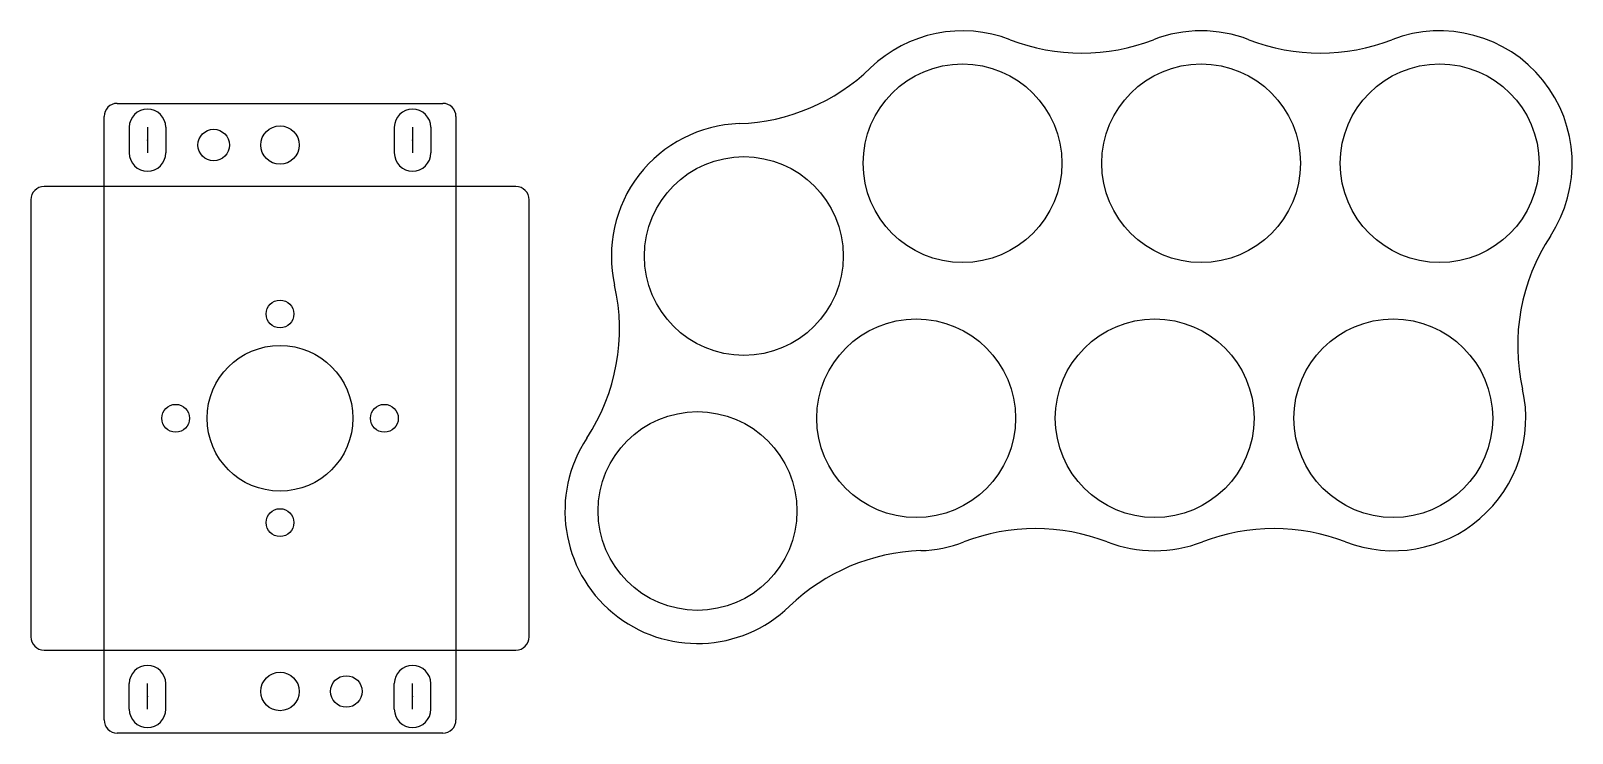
# Model space of a CAD drawing. Header units: millimetres. Extents: x -122 to 111, y 38 to 145.
import ezdxf

# ---------------------------------------------------------------- set-up
doc = ezdxf.new("R2010")
doc.units = ezdxf.units.MM
doc.header["$PDSIZE"] = -1
doc.linetypes.add('CENTERX2', pattern=[20.32, 12.7, -2.54, 2.54, -2.54])

msp = doc.modelspace()

# ---------------------------------------------------------------- linework, layer by layer
at = {"color": 7, "linetype": 'Continuous'}
for p, q in [((-108.59, 133.59), (-84.04, 133.59)), ((-84.04, 133.59), (-59.49, 133.59)), ((-110.59, 40.49), (-110.59, 131.59)), ((-57.49, 131.59), (-57.49, 40.49)), ((-106.79, 129.98), (-106.79, 126.1)), ((-101.29, 129.98), (-101.29, 126.1)), ((-66.79, 129.98), (-66.79, 126.1)), ((-61.29, 129.98), (-61.29, 126.1)), ((-48.44, 121.04), (-119.64, 121.04)), ((-121.64, 119.04), (-121.64, 53.04)), ((-46.44, 86.04), (-46.44, 119.04)), ((-46.44, 53.04), (-46.44, 86.04)), ((-119.64, 51.04), (-48.44, 51.04)), ((-106.79, 42.1), (-106.79, 45.98)), ((-101.29, 42.1), (-101.29, 45.98)), ((-66.79, 42.1), (-66.79, 45.98)), ((-61.29, 42.1), (-61.29, 45.98)), ((-59.49, 38.49), (-108.59, 38.49))]:
    msp.add_line(p, q, dxfattribs=at)
at = {"color": 7, "linetype": 'CENTERX2'}
for p, q in [((-104.04, 129.98), (-104.04, 126.1)), ((-64.04, 129.98), (-64.04, 126.1)), ((-104.04, 42.1), (-104.04, 45.98)), ((-64.04, 42.1), (-64.04, 45.98))]:
    msp.add_line(p, q, dxfattribs=at)
at = {"color": 7, "linetype": 'Continuous'}
for centre, radius in [((18.96, 124.54), 15), ((54.96, 124.54), 15), ((90.96, 124.54), 15), ((-94.04, 127.29), 2.38), ((-84.04, 127.29), 2.9), ((-14.04, 110.54), 15), ((-84.04, 101.79), 2.1), ((11.96, 86.04), 15), ((47.96, 86.04), 15), ((83.96, 86.04), 15), ((-84.04, 86.04), 11), ((-84.04, 86.04), 11), ((-84.04, 86.04), 11), ((-99.79, 86.04), 2.1), ((-68.29, 86.04), 2.1), ((-21.04, 72.04), 15), ((-84.04, 70.29), 2.1), ((-84.04, 44.79), 2.9), ((-74.04, 44.79), 2.38)]:
    msp.add_circle(centre, radius, dxfattribs=at)
for centre, radius, start, end in [((18.96, 124.54), 20, 68.8998, 133.9949), ((54.96, 124.54), 20, 68.8998, 111.1002), ((90.96, 124.54), 20, 326.659, 111.1002), ((36.96, 171.19), 30, 248.8998, 291.1002), ((72.96, 171.19), 30, 248.8998, 291.1002), ((-15.77, 160.51), 30, 271.9825, 313.9949), ((-108.59, 131.59), 2, 90, 180), ((-104.04, 129.98), 2.75, 0, 180), ((-64.04, 129.98), 2.75, 0, 180), ((-59.49, 131.59), 2, 0, 90), ((-14.04, 110.54), 20, 91.9825, 192.7313), ((-104.04, 126.1), 2.75, 180, 0), ((-64.04, 126.1), 2.75, 180, 0), ((-119.64, 119.04), 2, 90, 180), ((-48.44, 119.04), 2, 0, 90), ((132.73, 97.06), 30, 146.659, 192.7313), ((-62.81, 99.52), 30, 326.659, 12.7313), ((83.96, 86.04), 20, 248.8998, 12.7313), ((-21.04, 72.04), 20, 146.659, 313.9949), ((29.96, 39.39), 30, 68.8998, 111.1002), ((65.96, 39.39), 30, 68.8998, 111.1002), ((13.69, 36.07), 30, 91.9825, 133.9949), ((11.96, 86.04), 20, 271.9825, 291.1002), ((47.96, 86.04), 20, 248.8998, 291.1002), ((-119.64, 53.04), 2, 180, 270), ((-48.44, 53.04), 2, 270, 0), ((-104.04, 45.98), 2.75, 0, 180), ((-64.04, 45.98), 2.75, 0, 180), ((-104.04, 42.1), 2.75, 180, 0), ((-64.04, 42.1), 2.75, 180, 0), ((-108.59, 40.49), 2, 180, 270), ((-59.49, 40.49), 2, 270, 0)]:
    msp.add_arc(centre, radius, start, end, dxfattribs=at)
for p in [(-104.04, 128.04), (-64.04, 128.04), (-104.04, 44.04), (-64.04, 44.04)]:
    msp.add_point(p, dxfattribs=at)

doc.saveas('drawing.dxf')
